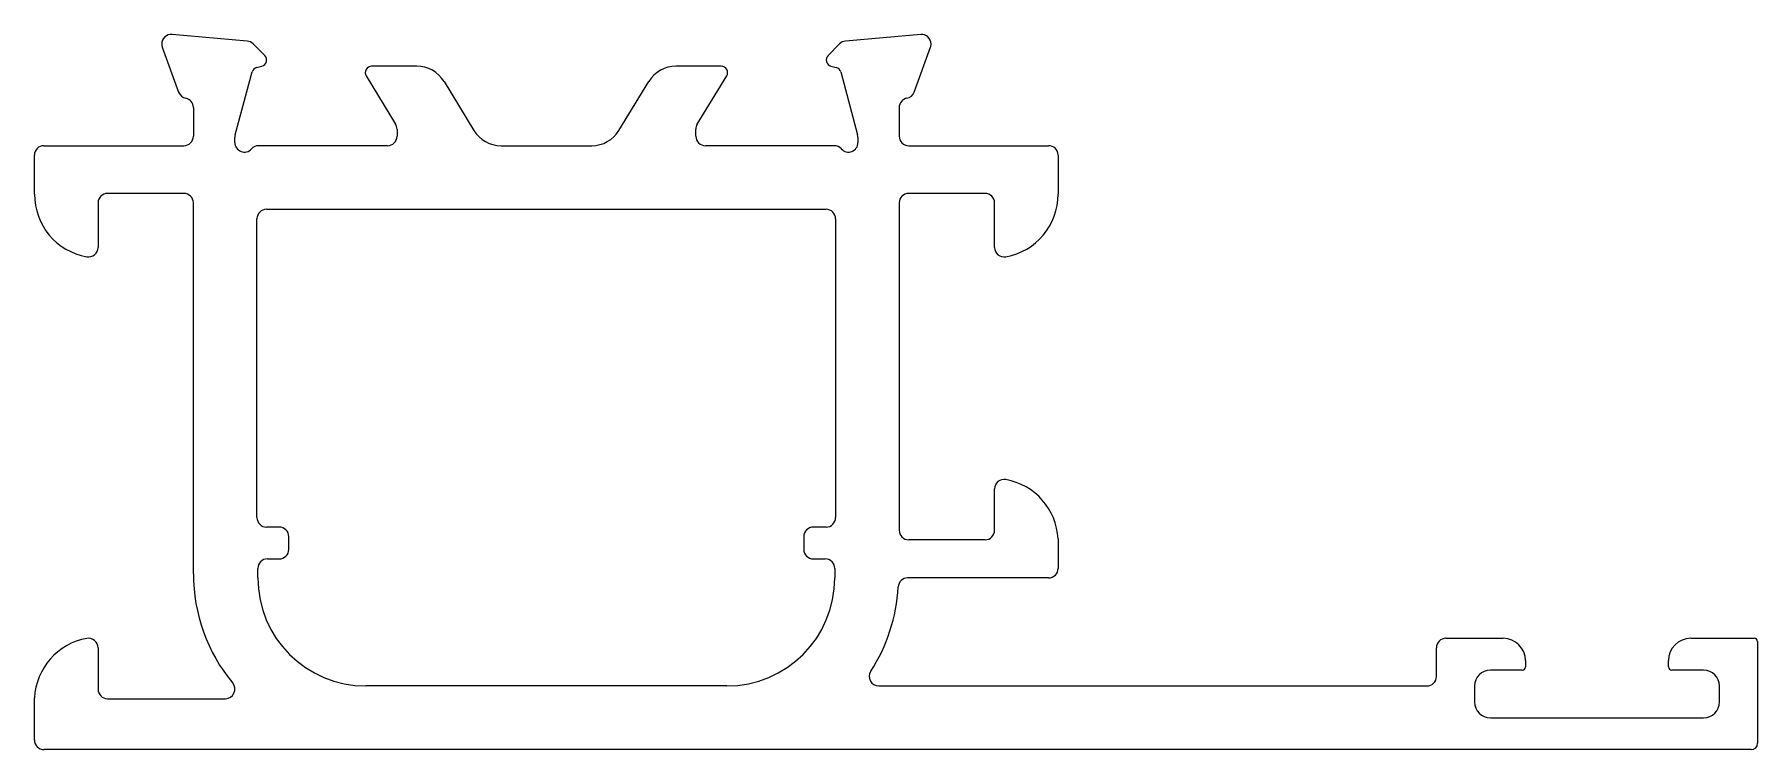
# Model space of a CAD drawing. Extents: x 979.7 to 1033.9, y 304.4 to 326.9.
import ezdxf

# ---------------------------------------------------------------- set-up
doc = ezdxf.new("R2010")
doc.units = 0
doc.layers.get('0').update_dxf_attribs({"linetype": 'CONTINUOUS'})

msp = doc.modelspace()

# ---------------------------------------------------------------- linework, layer by layer
at = {"color": 0}
for p, q in [((986.438, 326.684), (984.072, 326.89)), ((1007.62, 326.89), (1005.254, 326.684)), ((983.763, 326.491), (984.277, 325.078)), ((986.987, 326.233), (986.623, 326.597)), ((1005.068, 326.597), (1004.704, 326.233)), ((1007.414, 325.078), (1007.928, 326.491)), ((986.729, 325.853), (986.898, 325.898)), ((991.771, 325.892), (990.346, 325.892)), ((1001.346, 325.892), (999.92, 325.892)), ((1004.794, 325.898), (1004.963, 325.853)), ((986.056, 323.73), (986.587, 325.712)), ((990.175, 325.587), (991.102, 324.069)), ((992.625, 325.413), (993.566, 323.871)), ((998.126, 323.871), (999.067, 325.413)), ((1000.59, 324.069), (1001.517, 325.587)), ((1005.105, 325.712), (1005.636, 323.73)), ((984.742, 324.592), (984.742, 323.692)), ((1006.942, 324.591), (1006.942, 323.692)), ((986.046, 323.492), (986.046, 323.652)), ((991.146, 323.913), (991.146, 323.692)), ((1000.546, 323.692), (1000.546, 323.913)), ((1005.646, 323.652), (1005.646, 323.492)), ((979.742, 321.865), (979.742, 323.092)), ((980.042, 323.392), (984.442, 323.392)), ((990.846, 323.392), (986.793, 323.392)), ((994.419, 323.392), (997.272, 323.392)), ((1004.899, 323.392), (1000.846, 323.392)), ((1007.242, 323.392), (1011.642, 323.392)), ((1011.942, 323.092), (1011.942, 321.865)), ((981.742, 321.592), (981.742, 320.192)), ((984.442, 321.892), (982.042, 321.892)), ((984.742, 309.923), (984.742, 321.592)), ((1006.942, 321.592), (1006.942, 311.294)), ((1009.642, 321.892), (1007.242, 321.892)), ((1009.942, 320.192), (1009.942, 321.592)), ((986.742, 311.692), (986.742, 321.092)), ((987.042, 321.392), (1004.642, 321.392)), ((1004.942, 321.092), (1004.942, 311.692)), ((1009.942, 311.294), (1009.942, 312.594)), ((987.442, 311.392), (987.042, 311.392)), ((1004.642, 311.392), (1004.242, 311.392)), ((987.742, 310.692), (987.742, 311.092)), ((1003.942, 311.092), (1003.942, 310.692)), ((1009.642, 310.994), (1007.242, 310.994)), ((1011.942, 311.021), (1011.942, 310.094)), ((986.768, 309.794), (986.768, 310.092)), ((987.068, 310.392), (987.442, 310.392)), ((1004.242, 310.392), (1004.617, 310.392)), ((1004.917, 310.092), (1004.917, 309.794)), ((1011.642, 309.794), (1007.209, 309.794)), ((1024.142, 307.894), (1025.942, 307.894)), ((1031.842, 307.894), (1033.842, 307.894)), ((981.742, 307.594), (981.742, 306.294)), ((1023.842, 306.694), (1023.842, 307.594)), ((1033.942, 307.794), (1033.942, 304.594)), ((1026.542, 306.894), (1025.542, 306.894)), ((1026.642, 307.194), (1026.642, 306.994)), ((1031.142, 306.994), (1031.142, 307.194)), ((1032.242, 306.894), (1031.242, 306.894)), ((1001.517, 306.394), (990.168, 306.394)), ((1006.3, 306.394), (1023.542, 306.394)), ((1025.042, 306.394), (1025.042, 305.894)), ((1032.742, 305.894), (1032.742, 306.394)), ((979.742, 304.694), (979.742, 306.021)), ((982.042, 305.994), (985.747, 305.994)), ((1025.542, 305.394), (1032.242, 305.394)), ((1033.742, 304.394), (980.042, 304.394))]:
    msp.add_line(p, q, dxfattribs=at)
for centre, radius, start, end in [((984.046, 326.592), 0.3, 85, 180), ((1007.646, 326.592), 0.3, 0, 95), ((984.027, 326.588), 0.281, 179.336, 200.2803), ((986.411, 326.385), 0.3, 45, 85), ((1005.28, 326.385), 0.3, 95, 135), ((1007.665, 326.588), 0.281, 339.7197, 0.664), ((986.78, 325.66), 0.2, 105, 165), ((986.846, 326.092), 0.2, 285, 45), ((990.346, 325.692), 0.2, 90, 211.3955), ((991.771, 324.892), 1, 31.3955, 90), ((999.92, 324.892), 1, 90, 148.6045), ((1001.346, 325.692), 0.2, 328.6045, 90), ((1004.846, 326.092), 0.2, 135, 255), ((1004.911, 325.66), 0.2, 15, 75), ((984.559, 325.181), 0.3, 200, 258.739), ((984.442, 324.592), 0.3, 360, 78.739), ((1007.242, 324.591), 0.3, 100.548, 180), ((1007.132, 325.181), 0.3, 280.548, 340), ((984.442, 323.692), 0.3, 270, 0), ((986.346, 323.652), 0.3, 165, 180), ((990.846, 323.692), 0.3, 270, 0), ((990.846, 323.913), 0.3, 0, 31.3955), ((994.419, 324.392), 1, 211.3955, 270), ((997.272, 324.392), 1, 270, 328.6045), ((1000.846, 323.913), 0.3, 148.6045, 180), ((1000.845, 323.691), 0.299, 179.9014, 270.0986), ((1005.346, 323.652), 0.3, 0, 15), ((1007.242, 323.692), 0.3, 180, 270), ((980.042, 323.092), 0.3, 90, 180), ((986.346, 323.492), 0.3, 180, 318.1897), ((986.793, 323.092), 0.3, 90, 138.1897), ((1004.899, 323.092), 0.3, 41.8103, 90), ((1005.346, 323.492), 0.3, 221.8103, 0), ((1011.642, 323.092), 0.3, 0, 90), ((981.742, 321.865), 2, 180, 259.8358), ((982.042, 321.592), 0.3, 90, 180), ((984.442, 321.592), 0.3, 0, 90), ((1007.242, 321.592), 0.3, 90, 180), ((1009.642, 321.592), 0.3, 360, 90), ((1009.942, 321.865), 2, 280.1642, 360), ((987.042, 321.092), 0.3, 90, 180), ((1004.642, 321.092), 0.3, 0, 90), ((981.442, 320.192), 0.3, 259.8358, 0), ((1010.242, 320.192), 0.3, 180, 280.1642), ((1010.242, 312.594), 0.3, 79.801, 180), ((1009.94, 310.917), 2.005, 2.9897, 79.801), ((987.042, 311.692), 0.3, 180, 270), ((1004.642, 311.692), 0.3, 270, 0), ((987.442, 311.092), 0.3, 0, 90), ((1004.242, 311.092), 0.3, 90, 180), ((1007.242, 311.294), 0.3, 180, 270), ((1009.642, 311.294), 0.3, 270, 0), ((987.442, 310.692), 0.3, 270, 0), ((1004.242, 310.692), 0.3, 180, 270), ((987.068, 310.092), 0.3, 90, 180), ((1004.617, 310.092), 0.3, 0, 90), ((1011.642, 310.094), 0.3, 270, 0), ((990.142, 309.923), 5.4, 180, 219.5412), ((990.168, 309.794), 3.4, 180, 270), ((1001.517, 309.794), 3.4, 270, 0), ((1001.517, 309.794), 5.4, 327.0532, 356.983), ((1007.209, 309.494), 0.3, 90, 176.983), ((981.744, 305.917), 2.005, 100.1988, 177.0105), ((981.442, 307.594), 0.3, 360, 100.1988), ((1024.142, 307.594), 0.3, 90, 180), ((1025.942, 307.194), 0.7, 0, 90), ((1031.842, 307.194), 0.7, 90, 180), ((1033.842, 307.794), 0.1, 0, 90), ((1006.3, 306.694), 0.3, 147.0532, 270), ((1025.542, 306.394), 0.5, 90, 180), ((1026.542, 306.994), 0.1, 270, 0), ((1031.242, 306.994), 0.1, 180, 270), ((1032.242, 306.394), 0.5, 0, 90), ((982.042, 306.294), 0.3, 180, 270), ((985.747, 306.294), 0.3, 270, 39.5412), ((1023.542, 306.694), 0.3, 270, 0), ((1025.542, 305.894), 0.5, 180, 270), ((1032.242, 305.894), 0.5, 270, 0), ((980.042, 304.694), 0.3, 180, 270), ((1033.742, 304.594), 0.2, 270, 360)]:
    msp.add_arc(centre, radius, start, end, dxfattribs=at)

doc.saveas('drawing.dxf')
